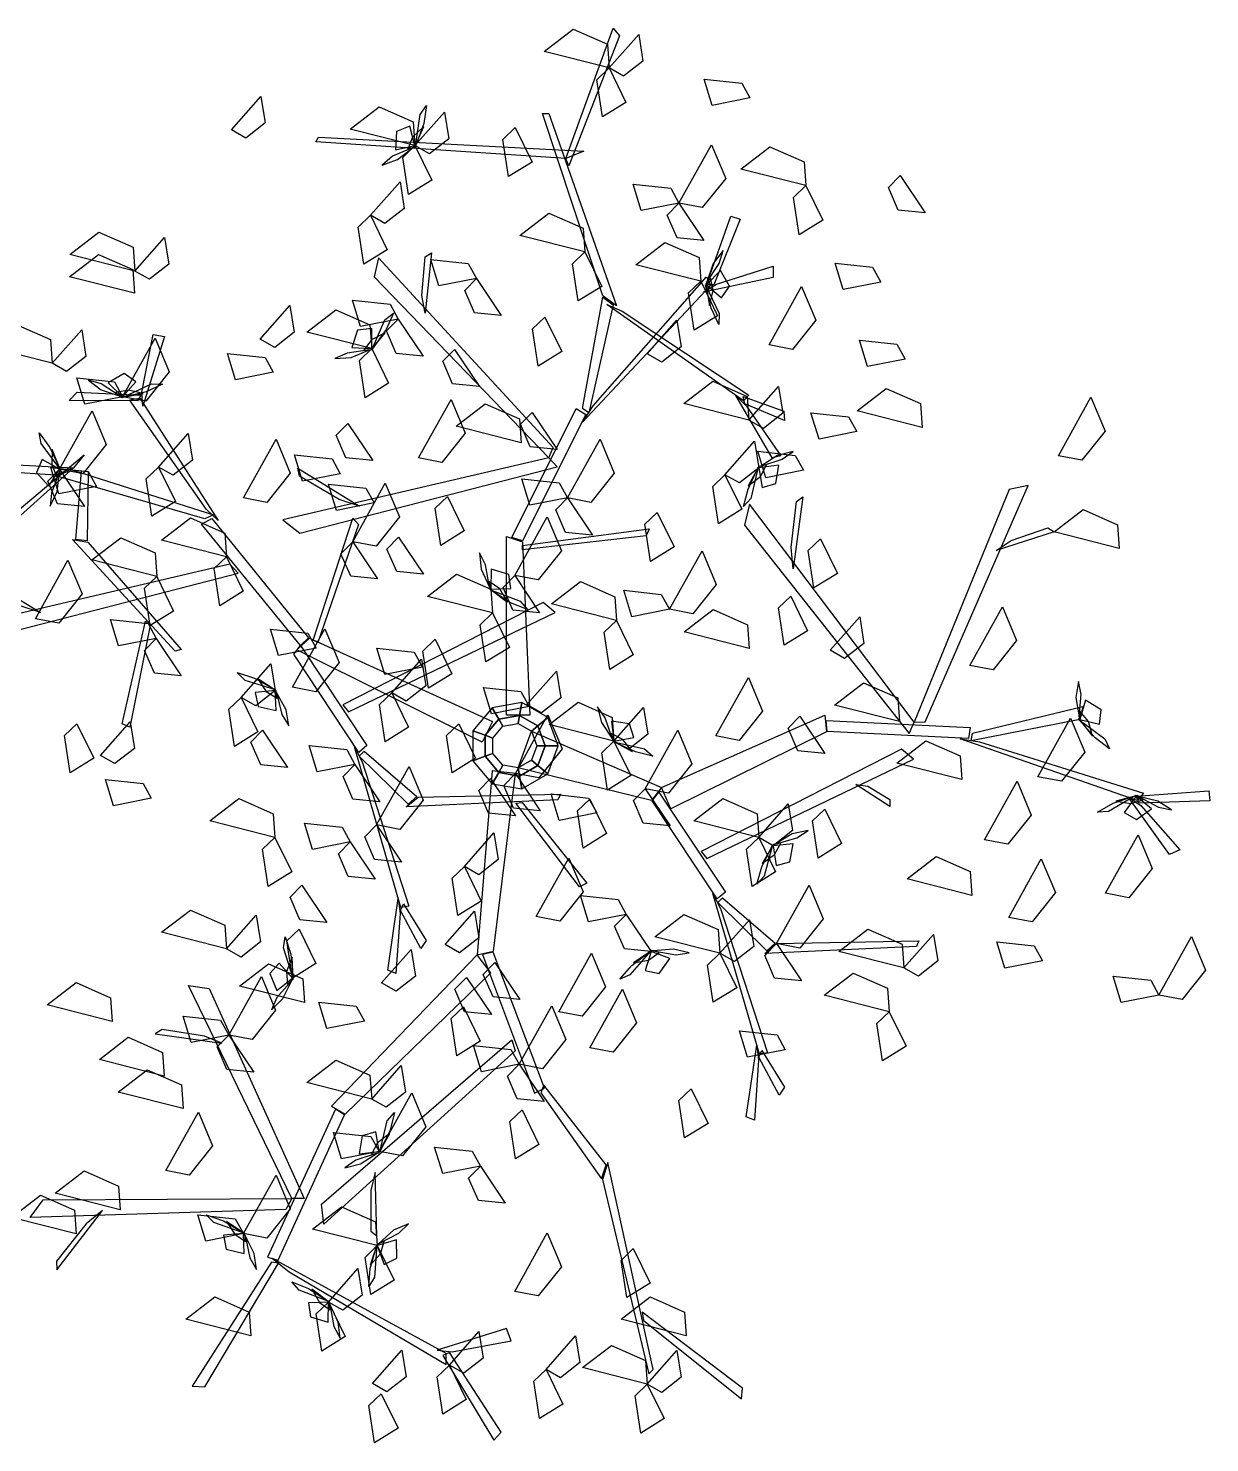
# Model space of a CAD drawing. Extents: x -1763 to 1877, y -723 to 1291.
# Drawn here: x -1369.4 to -1112.2, y 646.3 to 954.4 of the extents above; entities that cross this region are included whole.
import ezdxf

# ---------------------------------------------------------------- set-up
doc = ezdxf.new("R2010")
doc.units = 0
doc.header["$MEASUREMENT"] = 0
doc.layers.get('0').update_dxf_attribs({"linetype": 'CONTINUOUS'})
doc.layers.add('LSTREEDC', color=3, linetype='CONTINUOUS')

# ---------------------------------------------------------------- blocks, each defined once
blk = doc.blocks.new('A3E24E')
at = {"color": 72, "linetype": 'Continuous'}
for points in [[(0.05992, 0.40647, 0.5071), (0.02064, 0.41646, 0.50182), (0.03818, 0.42995, 0.49953), (0.05891, 0.42082, 0.50331)], [(0.05992, 0.40647, 0.5071), (0.07781, 0.42674, 0.49412), (0.0804, 0.41066, 0.49505), (0.06869, 0.40147, 0.50295)], [(0.05992, 0.40647, 0.4809), (0.07009, 0.38559, 0.47556), (0.05592, 0.37682, 0.49456), (0.05249, 0.39935, 0.49164)], [(0.14511, 0.38834, 0.59691), (0.12232, 0.38386, 0.59157), (0.11747, 0.3998, 0.61057), (0.14013, 0.39735, 0.60765)], [(-0.16854, 0.36902, 0.67768), (-0.15066, 0.38929, 0.66471), (-0.14807, 0.37321, 0.66564), (-0.15978, 0.36402, 0.67353)], [(-0.0575, 0.3595, 0.5071), (-0.09679, 0.36948, 0.50182), (-0.07925, 0.38298, 0.49953), (-0.05852, 0.37385, 0.50331)], [(-0.0575, 0.3595, 0.5071), (-0.03962, 0.37976, 0.49412), (-0.03703, 0.36368, 0.49505), (-0.04874, 0.35449, 0.50295)], [(0.00315, 0.37042, 0.53927), (0.01331, 0.34954, 0.53393), (-0.00086, 0.34077, 0.55293), (-0.00429, 0.3633, 0.55001)], [(-0.0575, 0.3595, 0.5071), (-0.04734, 0.33862, 0.50176), (-0.06151, 0.32985, 0.52076), (-0.06494, 0.35237, 0.51784)], [(0.10217, 0.32466, 0.44422), (0.12188, 0.36008, 0.43894), (0.13043, 0.33968, 0.43665), (0.1163, 0.32197, 0.44043)], [(0.17896, 0.33528, 0.59167), (0.13968, 0.34527, 0.58639), (0.15721, 0.35876, 0.58409), (0.17795, 0.34963, 0.58788)], [(-0.08441, 0.31738, 0.62704), (-0.06653, 0.33764, 0.61407), (-0.06394, 0.32156, 0.615), (-0.07565, 0.31237, 0.62289)], [(0.10217, 0.32466, 0.44422), (0.07938, 0.32018, 0.43888), (0.07453, 0.33612, 0.45788), (0.09719, 0.33367, 0.45496)], [(0.17896, 0.33528, 0.61787), (0.18912, 0.3144, 0.61253), (0.17495, 0.30563, 0.63153), (0.17153, 0.32816, 0.62861)], [(0.23597, 0.34136, 0.50259), (0.25099, 0.31889, 0.48962), (0.23478, 0.3205, 0.49054), (0.22889, 0.33417, 0.49844)], [(-0.08441, 0.31738, 0.56417), (-0.07425, 0.2965, 0.55883), (-0.08842, 0.28773, 0.57783), (-0.09185, 0.31025, 0.5749)], [(0.04529, 0.2952, 0.60142), (0.00601, 0.30518, 0.59613), (0.02354, 0.31868, 0.59384), (0.04428, 0.30955, 0.59763)], [(0.10217, 0.32466, 0.44422), (0.11719, 0.30219, 0.43125), (0.10098, 0.30379, 0.43217), (0.09509, 0.31747, 0.44007)], [(-0.22691, 0.28365, 0.5333), (-0.2662, 0.29363, 0.52802), (-0.24866, 0.30713, 0.52572), (-0.22792, 0.298, 0.52951)], [(-0.22691, 0.28365, 0.5333), (-0.20903, 0.30391, 0.52032), (-0.20643, 0.28783, 0.52125), (-0.21815, 0.27864, 0.52915)], [(0.11537, 0.27749, 0.5333), (0.07608, 0.28747, 0.52802), (0.09362, 0.30096, 0.52572), (0.11436, 0.29184, 0.52951)], [(-0.2272, 0.27018, 0.67768), (-0.26649, 0.28017, 0.6724), (-0.24895, 0.29366, 0.67011), (-0.22821, 0.28453, 0.6739)], [(0.04529, 0.2952, 0.5333), (0.05546, 0.27432, 0.52796), (0.04129, 0.26555, 0.54696), (0.03786, 0.28808, 0.54404)], [(-0.02029, 0.27912, 0.6481), (-0.04307, 0.27464, 0.64276), (-0.04792, 0.29058, 0.66176), (-0.02527, 0.28813, 0.65884)], [(0.22429, 0.27696, 0.52879), (0.2015, 0.27248, 0.52345), (0.19665, 0.28842, 0.54245), (0.21931, 0.28597, 0.53953)], [(-0.02029, 0.27912, 0.6481), (-0.00527, 0.25664, 0.63513), (-0.02148, 0.25825, 0.63606), (-0.02737, 0.27193, 0.64395)], [(0.11537, 0.27749, 0.57522), (0.12553, 0.25661, 0.56988), (0.11136, 0.24784, 0.58888), (0.10793, 0.27036, 0.58596)], [(0.15666, 0.23895, 0.58119), (0.17637, 0.27437, 0.57591), (0.18492, 0.25396, 0.57362), (0.17079, 0.23625, 0.5774)], [(-0.06762, 0.25459, 0.44422), (-0.09041, 0.25011, 0.43888), (-0.09526, 0.26605, 0.45788), (-0.0726, 0.2636, 0.45496)], [(-0.15106, 0.24245, 0.60142), (-0.13318, 0.26272, 0.58844), (-0.13059, 0.24663, 0.58937), (-0.1423, 0.23745, 0.59726)], [(-0.08369, 0.23667, 0.60142), (-0.12297, 0.24666, 0.59613), (-0.10543, 0.26015, 0.59384), (-0.0847, 0.25102, 0.59763)], [(-0.27696, 0.22782, 0.5333), (-0.31625, 0.23781, 0.52802), (-0.29871, 0.2513, 0.52572), (-0.27797, 0.24217, 0.52951)], [(-0.06762, 0.25459, 0.44422), (-0.05261, 0.23211, 0.43125), (-0.06882, 0.23372, 0.43217), (-0.0747, 0.24739, 0.44007)], [(0.02108, 0.25577, 0.6742), (0.03124, 0.23489, 0.66886), (0.01707, 0.22612, 0.68786), (0.01364, 0.24865, 0.68494)], [(0.08303, 0.23359, 0.5333), (0.10091, 0.25386, 0.52032), (0.1035, 0.23778, 0.52125), (0.09179, 0.22859, 0.52915)], [(-0.27696, 0.22782, 0.4809), (-0.25908, 0.24809, 0.46792), (-0.25649, 0.232, 0.46885), (-0.2682, 0.22282, 0.47675)], [(-0.23433, 0.20761, 0.41802), (-0.21462, 0.24303, 0.41274), (-0.20607, 0.22263, 0.41045), (-0.2202, 0.20492, 0.41424)], [(0.23892, 0.23037, 0.50259), (0.21613, 0.22589, 0.49725), (0.21128, 0.24183, 0.51625), (0.23394, 0.23938, 0.51333)], [(-0.14322, 0.22237, 0.30745), (-0.166, 0.21789, 0.30211), (-0.17085, 0.23384, 0.32111), (-0.1482, 0.23139, 0.31819)], [(-0.08369, 0.23667, 0.60142), (-0.07352, 0.21579, 0.59608), (-0.08769, 0.20702, 0.61508), (-0.09112, 0.22955, 0.61215)], [(-0.03354, 0.23625, 0.50259), (-0.01852, 0.21377, 0.48962), (-0.03473, 0.21538, 0.49054), (-0.04062, 0.22906, 0.49844)], [(-0.23433, 0.20761, 0.41802), (-0.25712, 0.20313, 0.41268), (-0.26197, 0.21907, 0.43168), (-0.23932, 0.21662, 0.42876)], [(0.14447, 0.19345, 0.67768), (0.10519, 0.20344, 0.6724), (0.12272, 0.21693, 0.67011), (0.14346, 0.2078, 0.6739)], [(-0.05533, 0.17054, 0.6481), (-0.03561, 0.20597, 0.64282), (-0.02706, 0.18556, 0.64053), (-0.04119, 0.16785, 0.64432)], [(0.14447, 0.19345, 0.67768), (0.16236, 0.21372, 0.66471), (0.16495, 0.19764, 0.66564), (0.15324, 0.18845, 0.67353)], [(0.24917, 0.18907, 0.56547), (0.20988, 0.19906, 0.56019), (0.22742, 0.21255, 0.5579), (0.24816, 0.20343, 0.56168)], [(0.33163, 0.17182, 0.63079), (0.35134, 0.20725, 0.62551), (0.35989, 0.18684, 0.62322), (0.34576, 0.16913, 0.627)], [(-0.27245, 0.16372, 0.44422), (-0.25274, 0.19914, 0.43894), (-0.24419, 0.17874, 0.43665), (-0.25832, 0.16102, 0.44043)], [(0.0067, 0.17978, 0.59167), (-0.03259, 0.18977, 0.58639), (-0.01505, 0.20326, 0.58409), (0.00569, 0.19413, 0.58788)], [(0.01343, 0.19813, 0.50259), (0.02845, 0.17566, 0.48962), (0.01224, 0.17727, 0.49054), (0.00636, 0.19094, 0.49844)], [(0.20966, 0.18648, 0.52879), (0.18687, 0.182, 0.52345), (0.18202, 0.19794, 0.54245), (0.20468, 0.19549, 0.53953)], [(-0.09806, 0.19149, 0.37), (-0.08305, 0.16901, 0.35702), (-0.09926, 0.17062, 0.35795), (-0.10514, 0.1843, 0.36585)], [(-0.21257, 0.16507, 0.67768), (-0.19469, 0.18533, 0.66471), (-0.19209, 0.16925, 0.66564), (-0.20381, 0.16006, 0.67353)], [(-0.16118, 0.14639, 0.47042), (-0.14147, 0.18182, 0.46514), (-0.13292, 0.16141, 0.46285), (-0.14705, 0.1437, 0.46663)], [(0.03479, 0.14639, 0.44422), (0.0545, 0.18182, 0.43894), (0.06306, 0.16141, 0.43665), (0.04892, 0.1437, 0.44043)], [(0.13, 0.16044, 0.5333), (0.14788, 0.18071, 0.52032), (0.15047, 0.16462, 0.52125), (0.13876, 0.15544, 0.52915)], [(-0.10266, 0.16102, 0.51234), (-0.12544, 0.15654, 0.507), (-0.13029, 0.17249, 0.526), (-0.10764, 0.17003, 0.52308)], [(0.17745, 0.16309, 0.50259), (0.15467, 0.15861, 0.49725), (0.14982, 0.17456, 0.51625), (0.17247, 0.17211, 0.51333)], [(-0.27245, 0.16372, 0.44422), (-0.25743, 0.14124, 0.43125), (-0.27364, 0.14285, 0.43217), (-0.27953, 0.15653, 0.44007)], [(-0.25014, 0.15337, 0.37), (-0.27293, 0.14889, 0.36466), (-0.27778, 0.16483, 0.38366), (-0.25513, 0.16238, 0.38074)], [(-0.21257, 0.16507, 0.67768), (-0.20241, 0.14419, 0.67234), (-0.21658, 0.13542, 0.69134), (-0.22001, 0.15794, 0.68842)], [(-0.08225, 0.14331, 0.47042), (-0.10504, 0.13883, 0.46508), (-0.10989, 0.15478, 0.48408), (-0.08723, 0.15232, 0.48116)], [(-0.09517, 0.11984, 0.59496), (-0.07546, 0.15526, 0.58967), (-0.06691, 0.13485, 0.58738), (-0.08104, 0.11714, 0.59117)], [(0.03479, 0.14639, 0.52282), (0.01201, 0.14191, 0.51748), (0.00716, 0.15786, 0.53648), (0.02981, 0.1554, 0.53356)], [(0.13, 0.16044, 0.5333), (0.14016, 0.13956, 0.52796), (0.12599, 0.13079, 0.54696), (0.12256, 0.15332, 0.54404)], [(-0.03788, 0.1473, 0.67768), (-0.02772, 0.12642, 0.67234), (-0.04189, 0.11765, 0.69134), (-0.04532, 0.14018, 0.68842)], [(0.03479, 0.14639, 0.44422), (0.04981, 0.12392, 0.43125), (0.0336, 0.12553, 0.43217), (0.02771, 0.1392, 0.44007)], [(0.08903, 0.13762, 0.67768), (0.09919, 0.11674, 0.67234), (0.08502, 0.10797, 0.69134), (0.0816, 0.1305, 0.68842)], [(0.36831, 0.11579, 0.69367), (0.32903, 0.12578, 0.68839), (0.34656, 0.13927, 0.68609), (0.3673, 0.13015, 0.68988)], [(-0.17147, 0.11077, 0.5071), (-0.21076, 0.12076, 0.50182), (-0.19322, 0.13425, 0.49953), (-0.17248, 0.12512, 0.50331)], [(0.00283, 0.09942, 0.53854), (0.02255, 0.13484, 0.53326), (0.0311, 0.11444, 0.53096), (0.01697, 0.09672, 0.53475)], [(-0.21365, 0.09884, 0.57924), (-0.25294, 0.10883, 0.57395), (-0.2354, 0.12232, 0.57166), (-0.21466, 0.11319, 0.57545)], [(-0.09517, 0.11984, 0.61068), (-0.08016, 0.09736, 0.5977), (-0.09636, 0.09897, 0.59863), (-0.10225, 0.11264, 0.60652)], [(-0.06737, 0.12265, 0.26029), (-0.05235, 0.10018, 0.24732), (-0.06856, 0.10179, 0.24825), (-0.07445, 0.11546, 0.25614)], [(0.18782, 0.12159, 0.59167), (0.19798, 0.10071, 0.58633), (0.18381, 0.09194, 0.60533), (0.18038, 0.11447, 0.60241)], [(0.09639, 0.07901, 0.47042), (0.1161, 0.11444, 0.46514), (0.12466, 0.09403, 0.46285), (0.11053, 0.07632, 0.46663)], [(-0.28708, 0.07324, 0.53854), (-0.26737, 0.10866, 0.53326), (-0.25882, 0.08825, 0.53096), (-0.27295, 0.07054, 0.53475)], [(-0.17147, 0.11077, 0.5071), (-0.16131, 0.08989, 0.50176), (-0.17548, 0.08112, 0.52076), (-0.1789, 0.10365, 0.51784)], [(-0.21365, 0.09884, 0.57924), (-0.20349, 0.07796, 0.5739), (-0.21766, 0.06919, 0.5929), (-0.22108, 0.09172, 0.58997)], [(-0.01057, 0.07679, 0.67768), (-0.04986, 0.08678, 0.6724), (-0.03232, 0.10027, 0.67011), (-0.01158, 0.09114, 0.6739)], [(0.00283, 0.09942, 0.36038), (0.01785, 0.07694, 0.34741), (0.00164, 0.07855, 0.34834), (-0.00424, 0.09223, 0.35623)], [(0.06433, 0.07228, 0.60544), (0.02504, 0.08226, 0.60015), (0.04258, 0.09576, 0.59786), (0.06332, 0.08663, 0.60165)], [(0.09639, 0.07901, 0.33419), (0.07361, 0.07453, 0.32885), (0.06876, 0.09048, 0.34785), (0.09141, 0.08802, 0.34492)], [(0.16983, 0.08691, 0.60544), (0.17999, 0.06603, 0.6001), (0.16582, 0.05726, 0.6191), (0.16239, 0.07979, 0.61617)], [(0.14463, 0.05532, 0.5071), (0.10534, 0.06531, 0.50182), (0.12288, 0.0788, 0.49953), (0.14362, 0.06968, 0.50331)], [(0.2781, 0.04502, 0.6481), (0.29781, 0.08045, 0.64282), (0.30636, 0.06004, 0.64053), (0.29223, 0.04233, 0.64432)], [(-0.21393, 0.0613, 0.47042), (-0.23671, 0.05682, 0.46508), (-0.24156, 0.07276, 0.48408), (-0.21891, 0.07031, 0.48116)], [(-0.01057, 0.07679, 0.67768), (-0.00041, 0.05591, 0.67234), (-0.01458, 0.04714, 0.69134), (-0.01801, 0.06967, 0.68842)], [(0.06433, 0.07228, 0.55304), (0.07449, 0.0514, 0.5477), (0.06032, 0.04263, 0.5667), (0.0569, 0.06515, 0.56378)], [(0.19359, 0.05421, 0.59167), (0.21148, 0.07448, 0.57869), (0.21407, 0.0584, 0.57962), (0.20236, 0.04921, 0.58752)], [(-0.21393, 0.0613, 0.52282), (-0.19891, 0.03883, 0.50984), (-0.21512, 0.04044, 0.51077), (-0.22101, 0.05411, 0.51867)], [(-0.11729, 0.05553, 0.41802), (-0.14007, 0.05105, 0.41268), (-0.14492, 0.06699, 0.43168), (-0.12227, 0.06454, 0.42876)], [(-0.13167, 0.03179, 0.2341), (-0.11196, 0.06721, 0.22881), (-0.1034, 0.0468, 0.22652), (-0.11753, 0.02909, 0.23031)], [(-0.04532, 0.06085, 0.32317), (-0.03515, 0.03997, 0.31783), (-0.04932, 0.0312, 0.33683), (-0.05275, 0.05372, 0.33391)], [(-0.05299, 0.04398, 0.47042), (-0.07578, 0.0395, 0.46508), (-0.08063, 0.05544, 0.48408), (-0.05797, 0.05299, 0.48116)], [(-0.16261, 0.02568, 0.4809), (-0.14473, 0.04595, 0.46792), (-0.14214, 0.02986, 0.46885), (-0.15385, 0.02068, 0.47675)], [(-0.0715, 0.0285, 0.32317), (-0.05361, 0.04877, 0.3102), (-0.05102, 0.03269, 0.31113), (-0.06273, 0.0235, 0.31902)], [(0.01022, 0.02135, 0.67768), (0.0281, 0.04161, 0.66471), (0.03069, 0.02553, 0.66564), (0.01898, 0.01634, 0.67353)], [(0.12443, 0.0024, 0.52879), (0.14414, 0.03782, 0.52351), (0.1527, 0.01742, 0.52122), (0.13857, -0.00029, 0.525)], [(0.23549, 0.01105, 0.5071), (0.1962, 0.02103, 0.50182), (0.21374, 0.03453, 0.49953), (0.23448, 0.0254, 0.50331)], [(-0.16261, 0.02568, 0.62761), (-0.15245, 0.0048, 0.62228), (-0.16662, -0.00397, 0.64128), (-0.17005, 0.01856, 0.63835)], [(-0.0715, 0.0285, 0.32317), (-0.06133, 0.00763, 0.31783), (-0.0755, -0.00114, 0.33683), (-0.07893, 0.02138, 0.33391)], [(0.01156, 0.02024, 0.26029), (-0.01123, 0.01576, 0.25496), (-0.01608, 0.0317, 0.27396), (0.00658, 0.02925, 0.27103)], [(0.06287, -0.00076, 0.32317), (0.02359, 0.00923, 0.31789), (0.04112, 0.02272, 0.3156), (0.06186, 0.01359, 0.31939)], [(0.06287, -0.00076, 0.32317), (0.08076, 0.01951, 0.3102), (0.08335, 0.00343, 0.31113), (0.07164, -0.00576, 0.31902)], [(-0.26199, 0.00979, 0.65148), (-0.25183, -0.01108, 0.64615), (-0.266, -0.01985, 0.66515), (-0.26942, 0.00267, 0.66222)], [(-0.2477, -0.00936, 0.60142), (-0.22982, 0.01091, 0.58844), (-0.22723, -0.00517, 0.58937), (-0.23894, -0.01436, 0.59726)], [(-0.03098, 0.00979, 0.67768), (-0.02082, -0.01108, 0.67234), (-0.03499, -0.01985, 0.69134), (-0.03841, 0.00267, 0.68842)], [(0.00324, -0.02036, 0.23406), (0.02295, 0.01506, 0.22878), (0.0315, -0.00535, 0.22649), (0.01737, -0.02306, 0.23028)], [(0.17532, 0.01433, 0.52282), (0.19034, -0.00815, 0.50984), (0.17413, -0.00654, 0.51077), (0.16824, 0.00714, 0.51867)], [(0.31929, -0.02236, 0.6481), (0.339, 0.01307, 0.64282), (0.34756, -0.00734, 0.64053), (0.33343, -0.02505, 0.64432)], [(-0.14963, 0.00586, 0.44422), (-0.13461, -0.01662, 0.43125), (-0.15082, -0.01501, 0.43217), (-0.15671, -0.00133, 0.44007)], [(0.08176, -0.02956, 0.36038), (0.10147, 0.00586, 0.3551), (0.11003, -0.01455, 0.35281), (0.09589, -0.03226, 0.3566)], [(-0.0938, -0.01493, 0.33419), (-0.11659, -0.01941, 0.32885), (-0.12144, -0.00347, 0.34785), (-0.09878, -0.00592, 0.34492)], [(0.06287, -0.00076, 0.32317), (0.07304, -0.02164, 0.31783), (0.05887, -0.03041, 0.33683), (0.05544, -0.00788, 0.33391)], [(0.27322, -0.02399, 0.60142), (0.23394, -0.014, 0.59613), (0.25147, -0.00051, 0.59384), (0.27221, -0.00964, 0.59763)], [(-0.0938, -0.01493, 0.41802), (-0.07879, -0.03741, 0.40505), (-0.095, -0.0358, 0.40598), (-0.10088, -0.02213, 0.41387)], [(-0.08074, -0.05146, 0.37), (-0.06103, -0.01604, 0.36472), (-0.05247, -0.03645, 0.36243), (-0.06661, -0.05416, 0.36621)], [(-0.21701, -0.03534, 0.44422), (-0.23979, -0.03982, 0.43888), (-0.24464, -0.02388, 0.45788), (-0.22199, -0.02633, 0.45496)], [(-0.0118, -0.0234, 0.44422), (0.00322, -0.04588, 0.43125), (-0.01299, -0.04427, 0.43217), (-0.01887, -0.0306, 0.44007)], [(0.00324, -0.02036, 0.20786), (0.01825, -0.04284, 0.19489), (0.00204, -0.04123, 0.19582), (-0.00384, -0.02756, 0.20371)], [(0.28695, -0.06047, 0.6481), (0.30666, -0.02505, 0.64282), (0.31522, -0.04546, 0.64053), (0.30108, -0.06317, 0.64432)], [(0.0525, -0.0442, 0.44422), (0.02972, -0.04868, 0.43888), (0.02487, -0.03273, 0.45788), (0.04752, -0.03519, 0.45496)], [(0.08176, -0.02956, 0.44422), (0.09678, -0.05204, 0.43125), (0.08057, -0.05043, 0.43217), (0.07469, -0.03676, 0.44007)], [(-0.14221, -0.05903, 0.5333), (-0.18149, -0.04904, 0.52802), (-0.16396, -0.03555, 0.52572), (-0.14322, -0.04468, 0.52951)], [(0.04824, -0.0358, 0.29697), (0.05841, -0.05667, 0.29163), (0.04423, -0.06544, 0.31063), (0.04081, -0.04292, 0.30771)], [(0.1504, -0.05903, 0.5071), (0.11112, -0.04904, 0.50182), (0.12865, -0.03555, 0.49953), (0.14939, -0.04468, 0.50331)], [(0.1504, -0.05903, 0.5071), (0.16829, -0.03876, 0.49412), (0.17088, -0.05484, 0.49505), (0.15917, -0.06403, 0.50295)], [(0.19038, -0.04191, 0.73708), (0.20054, -0.06278, 0.73174), (0.18637, -0.07155, 0.75074), (0.18294, -0.04903, 0.74782)], [(-0.09663, -0.06178, 0.60088), (-0.11941, -0.06626, 0.59554), (-0.12426, -0.05031, 0.61454), (-0.10161, -0.05276, 0.61162)], [(-0.14221, -0.05903, 0.4809), (-0.13205, -0.07991, 0.47556), (-0.14622, -0.08868, 0.49456), (-0.14964, -0.06615, 0.49164)], [(-0.08074, -0.05146, 0.37), (-0.06572, -0.07394, 0.35702), (-0.08193, -0.07233, 0.35795), (-0.08782, -0.05865, 0.36585)], [(-0.0276, -0.07661, 0.29697), (-0.00972, -0.05634, 0.284), (-0.00713, -0.07242, 0.28493), (-0.01884, -0.08161, 0.29282)], [(0.1504, -0.05903, 0.5071), (0.16057, -0.07991, 0.50176), (0.14639, -0.08868, 0.52076), (0.14297, -0.06615, 0.51784)], [(0.36011, -0.09282, 0.6481), (0.37982, -0.05739, 0.64282), (0.38837, -0.0778, 0.64053), (0.37424, -0.09551, 0.64432)], [(-0.09663, -0.06178, 0.26029), (-0.08161, -0.08425, 0.24732), (-0.09782, -0.08264, 0.24825), (-0.10371, -0.06897, 0.25614)], [(-0.0276, -0.07661, 0.29697), (-0.01744, -0.09749, 0.29163), (-0.03161, -0.10626, 0.31063), (-0.03504, -0.08373, 0.30771)], [(0.0159, -0.10691, 0.37), (0.03561, -0.07148, 0.36472), (0.04416, -0.09189, 0.36243), (0.03003, -0.1096, 0.36621)], [(0.27938, -0.09407, 0.5857), (0.2401, -0.08408, 0.58041), (0.25763, -0.07059, 0.57812), (0.27837, -0.07972, 0.58191)], [(0.30158, -0.10745, 0.6481), (0.32129, -0.07202, 0.64282), (0.32985, -0.09243, 0.64053), (0.31572, -0.11014, 0.64432)], [(-0.12589, -0.08796, 0.62708), (-0.11087, -0.11043, 0.6141), (-0.12708, -0.10882, 0.61503), (-0.13297, -0.09515, 0.62293)], [(0.07033, -0.10558, 0.65377), (0.04755, -0.11006, 0.64843), (0.0427, -0.09411, 0.66743), (0.06535, -0.09657, 0.66451)], [(0.16119, -0.12329, 0.62757), (0.1809, -0.08787, 0.62229), (0.18946, -0.10827, 0.62), (0.17533, -0.12598, 0.62379)], [(-0.17147, -0.12641, 0.62761), (-0.21076, -0.11642, 0.62233), (-0.19322, -0.10293, 0.62004), (-0.17248, -0.11206, 0.62383)], [(-0.17147, -0.12641, 0.4809), (-0.15358, -0.10614, 0.46792), (-0.15099, -0.12222, 0.46885), (-0.1627, -0.13141, 0.47675)], [(-0.03929, -0.12388, 0.66425), (-0.02141, -0.10361, 0.65128), (-0.01881, -0.11969, 0.65221), (-0.03053, -0.12888, 0.6601)], [(0.07033, -0.10558, 0.62757), (0.08535, -0.12805, 0.6146), (0.06914, -0.12644, 0.61553), (0.06325, -0.11277, 0.62342)], [(0.12692, -0.1291, 0.5071), (0.08763, -0.11912, 0.50182), (0.10517, -0.10562, 0.49953), (0.12591, -0.11475, 0.50331)], [(0.12692, -0.1291, 0.5071), (0.1448, -0.10883, 0.49412), (0.14739, -0.12492, 0.49505), (0.13568, -0.1341, 0.50295)], [(-0.12758, -0.11447, 0.5333), (-0.11742, -0.13535, 0.52796), (-0.13159, -0.14412, 0.54696), (-0.13501, -0.12159, 0.54404)], [(0.23819, -0.13796, 0.5857), (0.1989, -0.12797, 0.58041), (0.21644, -0.11448, 0.57812), (0.23718, -0.12361, 0.58191)], [(0.23819, -0.13796, 0.60142), (0.25607, -0.11769, 0.58844), (0.25866, -0.13377, 0.58937), (0.24695, -0.14296, 0.59726)], [(0.39245, -0.15442, 0.6481), (0.41216, -0.119, 0.64282), (0.42071, -0.1394, 0.64053), (0.40658, -0.15712, 0.64432)], [(-0.07766, -0.14707, 0.32317), (-0.05977, -0.1268, 0.3102), (-0.05718, -0.14288, 0.31113), (-0.06889, -0.15207, 0.31902)], [(0.16119, -0.12329, 0.62757), (0.17621, -0.14576, 0.6146), (0.16, -0.14415, 0.61553), (0.15412, -0.13048, 0.62342)], [(0.32199, -0.13363, 0.6219), (0.2992, -0.13811, 0.61656), (0.29435, -0.12217, 0.63556), (0.31701, -0.12462, 0.63264)], [(-0.12438, -0.15891, 0.60661), (-0.16367, -0.14892, 0.60133), (-0.14613, -0.13543, 0.59904), (-0.12539, -0.14456, 0.60283)], [(-0.0091, -0.13468, 0.41802), (0.00592, -0.15715, 0.40505), (-0.01029, -0.15554, 0.40598), (-0.01618, -0.14187, 0.41387)], [(0.02952, -0.16449, 0.65377), (0.04923, -0.12906, 0.64849), (0.05778, -0.14947, 0.6462), (0.04365, -0.16718, 0.64999)], [(0.12692, -0.1291, 0.5071), (0.13708, -0.14998, 0.50176), (0.12291, -0.15875, 0.52076), (0.11948, -0.13623, 0.51784)], [(-0.17004, -0.17857, 0.47042), (-0.15033, -0.14315, 0.46514), (-0.14177, -0.16355, 0.46285), (-0.1559, -0.18127, 0.46663)], [(-0.02631, -0.1437, 0.62757), (-0.01129, -0.16617, 0.6146), (-0.0275, -0.16456, 0.61553), (-0.03339, -0.15089, 0.62342)], [(0.22933, -0.16453, 0.60142), (0.19004, -0.15454, 0.59613), (0.20758, -0.14105, 0.59384), (0.22832, -0.15018, 0.59763)], [(0.39245, -0.15442, 0.6481), (0.36966, -0.1589, 0.64276), (0.36481, -0.14296, 0.66176), (0.38747, -0.14541, 0.65884)], [(-0.2407, -0.17035, 0.57924), (-0.27999, -0.16036, 0.57395), (-0.26245, -0.14687, 0.57166), (-0.24172, -0.156, 0.57545)], [(0.04824, -0.18622, 0.37), (0.06795, -0.1508, 0.36472), (0.07651, -0.17121, 0.36243), (0.06237, -0.18892, 0.36621)], [(-0.08803, -0.1701, 0.41802), (-0.11081, -0.17458, 0.41268), (-0.11566, -0.15864, 0.43168), (-0.09301, -0.16109, 0.42876)], [(-0.02824, -0.16145, 0.5071), (-0.01808, -0.18232, 0.50176), (-0.03225, -0.19109, 0.52076), (-0.03568, -0.16857, 0.51784)], [(0.00553, -0.19628, 0.47042), (0.02524, -0.16086, 0.46514), (0.03379, -0.18127, 0.46285), (0.01966, -0.19898, 0.46663)], [(-0.17004, -0.17857, 0.47042), (-0.19282, -0.18305, 0.46508), (-0.19767, -0.16711, 0.48408), (-0.17502, -0.16956, 0.48116)], [(0.22933, -0.16453, 0.60142), (0.23949, -0.1854, 0.59608), (0.22532, -0.19417, 0.61508), (0.2219, -0.17165, 0.61215)], [(-0.17004, -0.17857, 0.52282), (-0.15502, -0.20105, 0.50984), (-0.17123, -0.19944, 0.51077), (-0.17711, -0.18576, 0.51867)], [(0.16647, -0.18743, 0.53854), (0.14368, -0.19191, 0.5332), (0.13883, -0.17596, 0.5522), (0.16148, -0.17842, 0.54928)], [(-0.20912, -0.2034, 0.6119), (-0.2484, -0.19342, 0.60661), (-0.23087, -0.17992, 0.60432), (-0.21013, -0.18905, 0.60811)], [(0.00553, -0.19628, 0.41802), (-0.01725, -0.20076, 0.41268), (-0.0221, -0.18482, 0.43168), (0.00055, -0.18727, 0.42876)], [(-0.08369, -0.21728, 0.5071), (-0.12297, -0.20729, 0.50182), (-0.10543, -0.1938, 0.49953), (-0.0847, -0.20292, 0.50331)], [(0.00553, -0.19628, 0.54902), (0.02055, -0.21876, 0.53604), (0.00434, -0.21715, 0.53697), (-0.00155, -0.20347, 0.54487)], [(-0.19765, -0.22305, 0.4809), (-0.23694, -0.21306, 0.47562), (-0.2194, -0.19957, 0.47333), (-0.19866, -0.2087, 0.47711)], [(-0.08369, -0.21728, 0.60142), (-0.0658, -0.19701, 0.58844), (-0.06321, -0.21309, 0.58937), (-0.07492, -0.22228, 0.59726)], [(-0.07917, -0.24903, 0.44422), (-0.05946, -0.21361, 0.43894), (-0.05091, -0.23401, 0.43665), (-0.06504, -0.25173, 0.44043)], [(0.10959, -0.21111, 0.60142), (0.11975, -0.23199, 0.59608), (0.10558, -0.24076, 0.61508), (0.10216, -0.21824, 0.61215)], [(-0.20815, -0.26058, 0.41802), (-0.18844, -0.22516, 0.41274), (-0.17989, -0.24557, 0.41045), (-0.19402, -0.26328, 0.41424)], [(0.00726, -0.22381, 0.5071), (0.01742, -0.24469, 0.50176), (0.00325, -0.25346, 0.52076), (-0.00017, -0.23093, 0.51784)], [(-0.07917, -0.24903, 0.44422), (-0.10196, -0.25351, 0.43888), (-0.10681, -0.23757, 0.45788), (-0.08415, -0.24002, 0.45496)], [(-0.01796, -0.25789, 0.52282), (-0.04074, -0.26237, 0.51748), (-0.04559, -0.24642, 0.53648), (-0.02294, -0.24888, 0.53356)], [(-0.23577, -0.28427, 0.5071), (-0.27505, -0.27428, 0.50182), (-0.25752, -0.26079, 0.49953), (-0.23678, -0.26992, 0.50331)], [(-0.16118, -0.2987, 0.53854), (-0.14147, -0.26328, 0.53326), (-0.13292, -0.28368, 0.53096), (-0.14705, -0.30139, 0.53475)], [(-0.01796, -0.25789, 0.44422), (-0.00294, -0.28036, 0.43125), (-0.01915, -0.27875, 0.43217), (-0.02503, -0.26508, 0.44007)], [(-0.26233, -0.2989, 0.5071), (-0.30162, -0.28891, 0.50182), (-0.28408, -0.27542, 0.49953), (-0.26334, -0.28455, 0.50331)], [(-0.16118, -0.2987, 0.44422), (-0.18397, -0.30318, 0.43888), (-0.18882, -0.28724, 0.45788), (-0.16616, -0.28969, 0.45496)], [(-0.08027, -0.30593, 0.42326), (-0.11956, -0.29594, 0.41798), (-0.10202, -0.28245, 0.41569), (-0.08128, -0.29158, 0.41948)], [(0.00283, -0.33374, 0.53854), (0.02255, -0.29831, 0.53326), (0.0311, -0.31872, 0.53096), (0.01697, -0.33643, 0.53475)], [(-0.08027, -0.30593, 0.60142), (-0.07011, -0.32681, 0.59608), (-0.08428, -0.33557, 0.61508), (-0.08771, -0.31305, 0.61215)], [(0.07456, -0.30776, 0.5071), (0.08472, -0.32864, 0.50176), (0.07055, -0.3374, 0.52076), (0.06712, -0.31488, 0.51784)], [(-0.10987, -0.3401, 0.5333), (-0.09198, -0.31983, 0.52032), (-0.08939, -0.33591, 0.52125), (-0.1011, -0.3451, 0.52915)], [(-0.15684, -0.36051, 0.5071), (-0.19613, -0.35052, 0.50182), (-0.17859, -0.33703, 0.49953), (-0.15785, -0.34615, 0.50331)], [(-0.10987, -0.3401, 0.4809), (-0.0997, -0.36098, 0.47556), (-0.11387, -0.36975, 0.49456), (-0.1173, -0.34722, 0.49164)], [(0.10651, -0.36051, 0.5071), (0.06722, -0.35052, 0.50182), (0.08476, -0.33703, 0.49953), (0.1055, -0.34615, 0.50331)], [(-0.03671, -0.37822, 0.5071), (-0.01883, -0.35795, 0.49412), (-0.01624, -0.37403, 0.49505), (-0.02795, -0.38322, 0.50295)], [(0.02181, -0.38091, 0.5071), (0.03969, -0.36064, 0.49412), (0.04228, -0.37672, 0.49505), (0.03057, -0.38591, 0.50295)], [(0.08303, -0.38977, 0.5071), (0.04374, -0.37978, 0.50182), (0.06128, -0.36629, 0.49953), (0.08201, -0.37542, 0.50331)], [(-0.08326, -0.38947, 0.67768), (-0.06537, -0.3692, 0.66471), (-0.06278, -0.38528, 0.66564), (-0.07449, -0.39447, 0.67353)], [(0.08303, -0.38977, 0.60142), (0.10091, -0.3695, 0.58844), (0.1035, -0.38558, 0.58937), (0.09179, -0.39477, 0.59726)], [(-0.03671, -0.37822, 0.5071), (-0.02655, -0.3991, 0.50176), (-0.04072, -0.40786, 0.52076), (-0.04415, -0.38534, 0.51784)], [(0.02181, -0.38091, 0.5857), (0.03197, -0.40179, 0.58036), (0.0178, -0.41056, 0.59936), (0.01437, -0.38803, 0.59643)], [(0.08303, -0.38977, 0.60142), (0.09319, -0.41065, 0.59608), (0.07902, -0.41942, 0.61508), (0.07559, -0.39689, 0.61215)], [(-0.07791, -0.39554, 0.4809), (-0.06775, -0.41642, 0.47556), (-0.08192, -0.42519, 0.49456), (-0.08535, -0.40266, 0.49164)]]:
    blk.add_3dface(points, dxfattribs=at)
at = {"color": 34, "linetype": 'Continuous'}
for points in [[(0.03368, 0.35179, 0.59948), (0.06246, 0.43049, 0.67818), (0.0663, 0.42597, 0.67366), (0.0356, 0.34727, 0.59496)], [(0.05607, 0.26856, 0.51625), (0.01961, 0.37893, 0.62662), (0.02344, 0.37893, 0.62662), (0.06438, 0.26268, 0.51037)], [(0.03368, 0.35179, 0.59948), (-0.11748, 0.36174, 0.65187), (-0.11576, 0.36471, 0.65359), (0.04458, 0.35619, 0.59954)], [(0.11875, 0.27534, 0.47198), (0.13347, 0.31692, 0.544), (0.13922, 0.315, 0.54067), (0.12323, 0.27534, 0.47198)], [(0.026, 0.17694, 0.40374), (-0.07954, 0.2917, 0.48409), (-0.0821, 0.28017, 0.47602), (0.02344, 0.17065, 0.39934)], [(-0.05332, 0.26875, 0.47065), (-0.0514, 0.29219, 0.49858), (-0.04756, 0.29465, 0.50152), (-0.0514, 0.25806, 0.45791)], [(0.12492, 0.27568, 0.47128), (0.15918, 0.2865, 0.46363), (0.15918, 0.27969, 0.45886), (0.1171, 0.27091, 0.47141)], [(0.05031, 0.20209, 0.42135), (0.11875, 0.28017, 0.47602), (0.12131, 0.27493, 0.47235), (0.04391, 0.19214, 0.41438)], [(0.04391, 0.20037, 0.42041), (0.05607, 0.26788, 0.51683), (0.06246, 0.26311, 0.51001), (0.04775, 0.1978, 0.41674)], [(0.06781, 0.25926, 0.51625), (0.14445, 0.20863, 0.58927), (0.14112, 0.20511, 0.58437), (0.05863, 0.26347, 0.50694)], [(-0.22277, 0.21031, 0.39692), (-0.21579, 0.24517, 0.40618), (-0.20905, 0.24401, 0.40145), (-0.22208, 0.20197, 0.39321)], [(-0.22533, 0.20508, 0.39477), (-0.26656, 0.20532, 0.46847), (-0.26178, 0.2103, 0.46795), (-0.22333, 0.20854, 0.39677)], [(-0.18356, 0.13929, 0.3139), (-0.23022, 0.20562, 0.39871), (-0.22389, 0.20671, 0.39622), (-0.17657, 0.13263, 0.30413)], [(0.14301, 0.20187, 0.58352), (0.16374, 0.17189, 0.57894), (0.15857, 0.17053, 0.57257), (0.13653, 0.20825, 0.58241)], [(0.14095, 0.20771, 0.58411), (0.1655, 0.19894, 0.66444), (0.166, 0.19312, 0.66073), (0.14208, 0.20337, 0.58411)], [(0.00105, 0.12245, 0.36558), (0.04007, 0.20052, 0.42025), (0.04583, 0.19685, 0.41768), (0.00745, 0.12035, 0.36412)], [(-0.27491, 0.16017, 0.38195), (-0.42607, 0.17012, 0.43434), (-0.42435, 0.1731, 0.43605), (-0.26401, 0.16458, 0.38201)], [(-0.26401, 0.16458, 0.38201), (-0.33246, 0.10333, 0.45502), (-0.33502, 0.10744, 0.45012), (-0.25761, 0.17239, 0.3727)], [(-0.18466, 0.13378, 0.31024), (-0.27464, 0.15964, 0.38261), (-0.26504, 0.16343, 0.38074), (-0.17932, 0.13613, 0.30941)], [(-0.25513, 0.16238, 0.38074), (-0.25567, 0.12034, 0.49134), (-0.26261, 0.1213, 0.48353), (-0.25924, 0.16279, 0.37653)], [(0.02344, 0.17065, 0.39934), (-0.13732, 0.13303, 0.45854), (-0.12705, 0.12504, 0.4526), (0.02852, 0.16526, 0.39609)], [(-0.10329, 0.14534, 0.44929), (-0.12741, 0.15955, 0.47273), (-0.12832, 0.16429, 0.4752), (-0.09103, 0.14136, 0.4386)], [(0.16993, 0.11637, 0.63615), (0.17317, 0.14418, 0.65959), (0.17714, 0.14694, 0.66206), (0.17124, 0.10356, 0.62546)], [(0.25111, 0.01091, 0.5906), (0.31339, 0.15384, 0.67096), (0.30181, 0.15152, 0.66288), (0.24433, 0.0107, 0.5862)], [(0.24433, 0.0107, 0.5862), (0.14491, 0.14252, 0.64541), (0.14175, 0.12991, 0.63946), (0.24144, 0.00388, 0.58296)], [(-0.12677, 0.05703, 0.26917), (-0.18658, 0.13056, 0.30945), (-0.18038, 0.13389, 0.30755), (-0.12183, 0.06171, 0.26808)], [(-0.11902, 0.0603, 0.26588), (-0.095, 0.13412, 0.27396), (-0.09164, 0.13029, 0.27065), (-0.11621, 0.0589, 0.26368)], [(-0.25545, 0.11956, 0.49096), (-0.19883, 0.05464, 0.62614), (-0.20251, 0.05358, 0.62614), (-0.26459, 0.12125, 0.48376)], [(-0.00214, 0.01496, 0.25872), (-0.00214, 0.12306, 0.36683), (0.00745, 0.1199, 0.36366), (0.01193, 0.01496, 0.25872)], [(0.00745, 0.11764, 0.3614), (0.08421, 0.12759, 0.37135), (0.08229, 0.12352, 0.36728), (0.00745, 0.11492, 0.35869)], [(0.30301, 0.12057, 0.65751), (0.32522, 0.1283, 0.68545), (0.32903, 0.12578, 0.68839), (0.294, 0.1145, 0.64477)], [(-0.16954, 0.1063, 0.29728), (-0.3303, 0.06868, 0.35649), (-0.32004, 0.06069, 0.35054), (-0.16446, 0.1009, 0.29404)], [(-0.29627, 0.08099, 0.34723), (-0.32039, 0.09519, 0.37067), (-0.32131, 0.09994, 0.37314), (-0.28402, 0.077, 0.33654)], [(-0.09775, 0.01691, 0.32013), (0.0273, 0.07701, 0.42744), (0.02006, 0.08301, 0.41666), (-0.10123, 0.02125, 0.31425)], [(-0.21766, 0.06919, 0.5929), (-0.22993, 0.00775, 0.68929), (-0.2345, 0.00976, 0.68375), (-0.22039, 0.07174, 0.58736)], [(-0.01692, -0.00147, 0.18259), (-0.12893, 0.05453, 0.27029), (-0.12136, 0.06148, 0.26772), (-0.01063, 0.01111, 0.18259)], [(-0.12677, 0.05703, 0.26917), (-0.08652, -0.00344, 0.34218), (-0.09148, -0.00754, 0.33875), (-0.13086, 0.05184, 0.26721)], [(-0.00684, 0.01261, 0.07485), (-0.0108, 0.01947), (-0.02248, 0.00554), (-0.01504, 0.00283, 0.07485)], [(0.00573, 0.01483, 0.07485), (0.00711, 0.02263), (-0.0108, 0.01947), (-0.00684, 0.01261, 0.07485)], [(0.01679, 0.00845, 0.07485), (0.02285, 0.01354), (0.00711, 0.02263), (0.00573, 0.01483, 0.07485)], [(0.27978, 0.004, 0.60727), (0.34644, 0.02018, 0.70369), (0.34466, 0.0124, 0.69688), (0.27898, -0.00055, 0.6036)], [(-0.00434, 0.00829, 0.29942), (-0.00684, 0.01261, 0.07485), (-0.01504, 0.00283, 0.07485), (-0.01035, 0.00113, 0.29942)], [(0.00487, 0.00991, 0.29942), (0.00573, 0.01483, 0.07485), (-0.00684, 0.01261, 0.07485), (-0.00434, 0.00829, 0.29942)], [(0.01296, 0.00524, 0.29942), (0.01679, 0.00845, 0.07485), (0.00573, 0.01483, 0.07485), (0.00487, 0.00991, 0.29942)], [(0.02115, -0.00355, 0.07485), (0.02907, -0.00355), (0.02285, 0.01354), (0.01679, 0.00845, 0.07485)], [(0.09158, -0.02885, 0.44559), (0.19045, 0.01486, 0.55369), (0.19144, 0.00481, 0.55052), (0.09727, -0.04172, 0.44559)], [(0.19118, 0.01169, 0.55244), (0.27837, 0.00757, 0.60711), (0.27734, 0.00082, 0.60455), (0.19185, 0.00499, 0.55098)], [(-0.01504, 0.00283, 0.07485), (-0.02248, 0.00554), (-0.02248, -0.01264), (-0.01504, -0.00993, 0.07485)], [(-0.01035, 0.00113, 0.29942), (-0.01504, 0.00283, 0.07485), (-0.01504, -0.00993, 0.07485), (-0.01035, -0.00822, 0.29942)], [(0.01296, 0.00524, 0.29942), (0.09158, -0.02885, 0.44559), (0.08565, -0.03672, 0.44171), (0.00487, -0.01701, 0.29942)], [(0.01616, -0.00355, 0.29942), (0.02115, -0.00355, 0.07485), (0.01679, 0.00845, 0.07485), (0.01296, 0.00524, 0.29942)], [(0.28394, -0.00115, 0.60822), (0.38303, -0.03218, 0.66288), (0.37927, -0.03664, 0.65922), (0.27225, 0.00067, 0.60124)], [(-0.08953, -0.0133, 0.34365), (-0.06119, -0.10068, 0.41666), (-0.06598, -0.10135, 0.41176), (-0.09409, -0.00429, 0.33434)], [(-0.08825, -0.00687, 0.34229), (-0.05635, -0.03427, 0.4529), (-0.06154, -0.03897, 0.44508), (-0.0912, -0.00976, 0.33808)], [(-0.01035, -0.00822, 0.29942), (-0.01504, -0.00993, 0.07485), (-0.00684, -0.01971, 0.07485), (-0.00434, -0.01538, 0.29942)], [(0.01296, -0.01233, 0.29942), (0.01679, -0.01554, 0.07485), (0.02115, -0.00355, 0.07485), (0.01616, -0.00355, 0.29942)], [(0.01679, -0.01554, 0.07485), (0.02285, -0.02063), (0.02907, -0.00355), (0.02115, -0.00355, 0.07485)], [(0.11905, -0.07178, 0.49518), (0.2441, -0.01168, 0.6025), (0.23686, -0.00568, 0.59172), (0.11558, -0.06744, 0.4893)], [(-0.01504, -0.00993, 0.07485), (-0.02248, -0.01264), (-0.0108, -0.02657), (-0.00684, -0.01971, 0.07485)], [(-0.00434, -0.01538, 0.29942), (-0.00684, -0.01971, 0.07485), (0.00573, -0.02193, 0.07485), (0.00487, -0.01701, 0.29942)], [(0.00487, -0.01701, 0.29942), (0.00573, -0.02193, 0.07485), (0.01679, -0.01554, 0.07485), (0.01296, -0.01233, 0.29942)], [(0.00573, -0.02193, 0.07485), (0.00711, -0.02972), (0.02285, -0.02063), (0.01679, -0.01554, 0.07485)], [(-0.01073, -0.01876, 0.23456), (-0.01987, -0.13004, 0.33898), (-0.01008, -0.12788, 0.33559), (0.00324, -0.02036, 0.23406)], [(-0.00684, -0.01971, 0.07485), (-0.0108, -0.02657), (0.00711, -0.02972), (0.00573, -0.02193, 0.07485)], [(-0.05561, -0.0346, 0.45252), (0.03051, -0.03282, 0.58769), (0.02896, -0.03633, 0.58769), (-0.06277, -0.04052, 0.44532)], [(0.09004, -0.03166, 0.44422), (0.13028, -0.09213, 0.51724), (0.12532, -0.09623, 0.51381), (0.08594, -0.03685, 0.44226)], [(0.2164, -0.0281, 0.58358), (0.22971, -0.03609, 0.61662), (0.22965, -0.04026, 0.6201), (0.20919, -0.02701, 0.5685)], [(0.37861, -0.03414, 0.65884), (0.42259, -0.03078, 0.73086), (0.42316, -0.03682, 0.72754), (0.38042, -0.03823, 0.65884)], [(0.00727, -0.03793, 0.55445), (0.04652, -0.08677, 0.65084), (0.04204, -0.08898, 0.6453), (0.00357, -0.03839, 0.54891)], [(0.38142, -0.03964, 0.65814), (0.40517, -0.0666, 0.65049), (0.39894, -0.06935, 0.64572), (0.37389, -0.03442, 0.65827)], [(0.12727, -0.10199, 0.51871), (0.15562, -0.18937, 0.59172), (0.15082, -0.19004, 0.58682), (0.12271, -0.09298, 0.5094)], [(-0.06652, -0.10506, 0.41092), (-0.06901, -0.14142, 0.40633), (-0.0739, -0.13926, 0.39996), (-0.06761, -0.09603, 0.40981)], [(-0.0645, -0.09921, 0.41151), (-0.05076, -0.12137, 0.49183), (-0.054, -0.12624, 0.48813), (-0.06631, -0.10331, 0.41151)], [(0.12855, -0.09556, 0.51735), (0.16045, -0.12296, 0.62795), (0.15527, -0.12766, 0.62014), (0.1256, -0.09845, 0.51314)], [(-0.01666, -0.12975, 0.33765), (0.01476, -0.21373, 0.38832), (0.02082, -0.21065, 0.38568), (-0.01011, -0.12835, 0.33603)], [(0.16119, -0.12329, 0.62757), (0.24731, -0.12151, 0.76275), (0.24576, -0.12502, 0.76275), (0.15403, -0.12921, 0.62037)], [(-0.01987, -0.13004, 0.33898), (-0.10796, -0.22158, 0.42404), (-0.09982, -0.22637, 0.41927), (-0.01171, -0.14101, 0.33563)], [(-0.13191, -0.2774, 0.44097), (-0.19444, -0.14858, 0.54227), (-0.18198, -0.15041, 0.53549), (-0.12457, -0.27742, 0.43757)], [(-0.18474, -0.17922, 0.52322), (-0.2103, -0.17515, 0.54898), (-0.2147, -0.17779, 0.55075), (-0.17439, -0.18343, 0.51076)], [(0.003, -0.1881, 0.3731), (-0.11255, -0.29291, 0.45327), (-0.11401, -0.28088, 0.44568), (0.00104, -0.18141, 0.369)], [(0.15028, -0.19375, 0.58598), (0.14779, -0.23011, 0.58139), (0.1429, -0.22795, 0.57502), (0.14919, -0.18472, 0.58486)], [(0.15231, -0.1879, 0.58656), (0.16604, -0.21006, 0.66689), (0.1628, -0.21493, 0.66318), (0.15049, -0.192, 0.58656)], [(0.01872, -0.21363, 0.38847), (0.05541, -0.26562, 0.48823), (0.05804, -0.25713, 0.48266), (0.02042, -0.2088, 0.38555)], [(-0.1056, -0.22336, 0.4222), (-0.14661, -0.31303, 0.45195), (-0.14028, -0.31473, 0.44874), (-0.10019, -0.22676, 0.41962)], [(0.05597, -0.26606, 0.4877), (0.08389, -0.38351, 0.59314), (0.08666, -0.38097, 0.59392), (0.05907, -0.25558, 0.48338)], [(-0.08428, -0.27263, 0.43968), (-0.08422, -0.29715, 0.46675), (-0.0806, -0.30014, 0.46947), (-0.08154, -0.26177, 0.42724)], [(-0.13555, -0.28417, 0.44351), (-0.29024, -0.28903, 0.52605), (-0.28233, -0.27828, 0.52089), (-0.13191, -0.2774, 0.44097)], [(-0.25634, -0.29281, 0.51083), (-0.27432, -0.31546, 0.53311), (-0.27411, -0.32068, 0.53459), (-0.24651, -0.28466, 0.5)], [(-0.14426, -0.31598, 0.45121), (-0.19222, -0.39107, 0.52908), (-0.18463, -0.39141, 0.52185), (-0.13994, -0.31648, 0.44722)], [(-0.13366, -0.32177, 0.45043), (-0.03869, -0.37788, 0.49044), (-0.03858, -0.37124, 0.48863), (-0.14365, -0.31367, 0.44561)], [(0.0807, -0.35124, 0.56825), (0.14005, -0.39863, 0.65456), (0.1406, -0.39226, 0.65071), (0.07987, -0.34615, 0.56402)], [(-0.03499, -0.37012, 0.48785), (0.00064, -0.36347, 0.48189), (-0.00223, -0.35616, 0.47913), (-0.04409, -0.36917, 0.48828)], [(-0.04072, -0.37251, 0.48785), (-0.00986, -0.4237, 0.54751), (-0.00545, -0.41875, 0.54555), (-0.03666, -0.37071, 0.4884)]]:
    blk.add_3dface(points, dxfattribs=at)
at = {"color": 210, "linetype": 'Continuous'}
for points in [[(-0.05713, 0.35924, 0.50791), (-0.05436, 0.37837, 0.5018), (-0.0505, 0.38377, 0.51204), (-0.05217, 0.37294, 0.51513)], [(-0.0575, 0.3595, 0.5071), (-0.06066, 0.37119, 0.49628), (-0.06868, 0.36803, 0.49038), (-0.06934, 0.35692, 0.49702)], [(-0.05752, 0.35874, 0.50789), (-0.05218, 0.37098, 0.52085), (-0.05894, 0.36467, 0.53318), (-0.06188, 0.35739, 0.52433)], [(-0.05856, 0.3584, 0.50644), (-0.07111, 0.35303, 0.5038), (-0.07729, 0.34778, 0.51272), (-0.06806, 0.35101, 0.51744)], [(0.11903, 0.27684, 0.47132), (0.12655, 0.28823, 0.46868), (0.12881, 0.29602, 0.4776), (0.12289, 0.28823, 0.48232)], [(0.11875, 0.27534, 0.47198), (0.12783, 0.26732, 0.46116), (0.13278, 0.27438, 0.45526), (0.12721, 0.284, 0.4619)], [(0.1183, 0.27535, 0.47279), (0.12652, 0.25786, 0.46668), (0.12628, 0.25122, 0.47692), (0.1217, 0.26118, 0.48001)], [(0.11835, 0.27598, 0.47277), (0.12063, 0.26282, 0.48573), (0.1228, 0.27181, 0.49806), (0.12124, 0.27951, 0.48921)], [(-0.08339, 0.23632, 0.60222), (-0.07565, 0.25403, 0.59612), (-0.0705, 0.25822, 0.60636), (-0.07497, 0.24822, 0.60945)], [(-0.08369, 0.23667, 0.60142), (-0.08363, 0.24879, 0.5906), (-0.0922, 0.24786, 0.5847), (-0.09578, 0.23733, 0.59134)], [(-0.0839, 0.23594, 0.60221), (-0.07551, 0.24633, 0.61517), (-0.0837, 0.24205, 0.62749), (-0.08847, 0.2358, 0.61864)], [(-0.085, 0.23589, 0.60076), (-0.09852, 0.23404, 0.59812), (-0.10587, 0.23062, 0.60703), (-0.09611, 0.23129, 0.61176)], [(-0.23583, 0.20789, 0.41736), (-0.24723, 0.21541, 0.41473), (-0.25501, 0.21767, 0.42364), (-0.24723, 0.21175, 0.42837)], [(-0.23433, 0.20761, 0.41802), (-0.22631, 0.21669, 0.40721), (-0.23337, 0.22164, 0.4013), (-0.243, 0.21607, 0.40794)], [(-0.23435, 0.20716, 0.41883), (-0.21685, 0.21538, 0.41273), (-0.21022, 0.21514, 0.42296), (-0.22017, 0.21056, 0.42605)], [(-0.23498, 0.2072, 0.41882), (-0.22182, 0.20949, 0.43177), (-0.2308, 0.21166, 0.4441), (-0.23851, 0.2101, 0.43525)], [(-0.272, 0.1638, 0.44503), (-0.28365, 0.17923, 0.43893), (-0.28478, 0.18577, 0.44916), (-0.27825, 0.17697, 0.45225)], [(-0.27192, 0.16317, 0.44502), (-0.27686, 0.17558, 0.45797), (-0.27714, 0.16634, 0.4703), (-0.27403, 0.15912, 0.46145)], [(0.15163, 0.16562, 0.52059), (0.16461, 0.16982, 0.51796), (0.17124, 0.17449, 0.52687), (0.16176, 0.17211, 0.5316)], [(-0.27245, 0.16372, 0.44422), (-0.28298, 0.1697, 0.4334), (-0.28638, 0.16178, 0.4275), (-0.27894, 0.1535, 0.43414)], [(0.15013, 0.16492, 0.52206), (0.14562, 0.14612, 0.51596), (0.14129, 0.14109, 0.52619), (0.14393, 0.15172, 0.52928)], [(0.15056, 0.16538, 0.52205), (0.14412, 0.15368, 0.535), (0.15143, 0.15934, 0.54733), (0.15502, 0.16633, 0.53848)], [(0.15047, 0.16462, 0.52125), (0.15255, 0.15269, 0.51043), (0.16083, 0.15511, 0.50453), (0.16249, 0.16611, 0.51117)], [(-0.27241, 0.1622, 0.44356), (-0.27743, 0.1495, 0.44093), (-0.27804, 0.14142, 0.44984), (-0.27385, 0.15025, 0.45457)], [(-0.01242, 0.09242, 0.67324), (-0.01481, 0.10586, 0.6706), (-0.01853, 0.11306, 0.67951), (-0.01746, 0.10334, 0.68424)], [(-0.01158, 0.09114, 0.6739), (0.00052, 0.09157, 0.66308), (-0.00075, 0.1001, 0.65718), (-0.01142, 0.10325, 0.66382)], [(-0.01232, 0.09133, 0.67469), (-0.0016, 0.08336, 0.68765), (-0.00622, 0.09137, 0.69998), (-0.01265, 0.09588, 0.69113)], [(-0.01192, 0.09084, 0.6747), (0.00609, 0.08382, 0.6686), (0.01048, 0.07884, 0.67884), (0.00031, 0.0829, 0.68193)], [(-0.14182, 0.03019, 0.46966), (-0.16025, 0.03601, 0.46356), (-0.16497, 0.04069, 0.47379), (-0.15455, 0.0373, 0.47689)], [(-0.14139, 0.02973, 0.46965), (-0.15261, 0.03697, 0.48261), (-0.14748, 0.02928, 0.49493), (-0.14076, 0.0252, 0.48608)], [(0.3442, 0.01385, 0.69622), (0.34547, 0.02745, 0.69358), (0.34381, 0.03538, 0.70249), (0.34225, 0.02573, 0.70722)], [(-0.14214, 0.02986, 0.46885), (-0.15419, 0.02864, 0.45804), (-0.15236, 0.02021, 0.45214), (-0.14151, 0.01777, 0.45877)], [(-0.14122, 0.02864, 0.46819), (-0.13795, 0.01539, 0.46556), (-0.13376, 0.00845, 0.47447), (-0.13547, 0.01808, 0.4792)], [(0.06187, 0.00039, 0.32251), (0.0576, 0.01336, 0.31988), (0.05291, 0.01996, 0.32879), (0.05533, 0.01049, 0.33352)], [(0.344, 0.01278, 0.69767), (0.35221, 0.00224, 0.71063), (0.3499, 0.01119, 0.72295), (0.3449, 0.01725, 0.7141)], [(0.34466, 0.0124, 0.69688), (0.35645, 0.00959, 0.68606), (0.35749, 0.01815, 0.68016), (0.34805, 0.02403, 0.6868)], [(0.06287, -0.00076, 0.32317), (0.0748, 0.00138, 0.31235), (0.07234, 0.00964, 0.30645), (0.06133, 0.01125, 0.31309)], [(0.34425, 0.0122, 0.69768), (0.35974, 0.00063, 0.69158), (0.36265, -0.00534, 0.70181), (0.35393, 0.00129, 0.70491)], [(0.06212, -0.00068, 0.32397), (0.07385, -0.00706, 0.33692), (0.06816, 0.00023, 0.34925), (0.06115, 0.00378, 0.3404)], [(0.06258, -0.00111, 0.32398), (0.0814, -0.00552, 0.31788), (0.08645, -0.00982, 0.32811), (0.07581, -0.00724, 0.3312)], [(0.37858, -0.03368, 0.65965), (0.36188, -0.04341, 0.65355), (0.35525, -0.04375, 0.66378), (0.36476, -0.03831, 0.66687)], [(0.37921, -0.03368, 0.65964), (0.36631, -0.0371, 0.67259), (0.37545, -0.03848, 0.68492), (0.38298, -0.03625, 0.67607)], [(0.37861, -0.03414, 0.65884), (0.37141, -0.04388, 0.64802), (0.37888, -0.0482, 0.64212), (0.38798, -0.04181, 0.64876)], [(0.38013, -0.03428, 0.65818), (0.39214, -0.04078, 0.65555), (0.40009, -0.04235, 0.66446), (0.39182, -0.03713, 0.66919)], [(0.16035, -0.06307, 0.50229), (0.17345, -0.05924, 0.49965), (0.18021, -0.05477, 0.50856), (0.17067, -0.05687, 0.51329)], [(0.15883, -0.06373, 0.50375), (0.15379, -0.08239, 0.49765), (0.14931, -0.08729, 0.50789), (0.15226, -0.07674, 0.51098)], [(0.15927, -0.06328, 0.50374), (0.1525, -0.07479, 0.5167), (0.15997, -0.06934, 0.52903), (0.16377, -0.06246, 0.52018)], [(0.15917, -0.06403, 0.50295), (0.1609, -0.07602, 0.49213), (0.16924, -0.07384, 0.48623), (0.17122, -0.06289, 0.49287)], [(-0.13114, -0.14419, 0.54777), (-0.13702, -0.12578, 0.54166), (-0.13592, -0.11923, 0.5519), (-0.13267, -0.12969, 0.55499)], [(0.08517, -0.12763, 0.6154), (0.07251, -0.14223, 0.6093), (0.06634, -0.1447, 0.61954), (0.07359, -0.13648, 0.62263)], [(0.08577, -0.12742, 0.61539), (0.07466, -0.13483, 0.62835), (0.08376, -0.13319, 0.64068), (0.09017, -0.12864, 0.63183)], [(0.08535, -0.12805, 0.6146), (0.08168, -0.1396, 0.60378), (0.09014, -0.14127, 0.59788), (0.09669, -0.13228, 0.60452)], [(0.08683, -0.1277, 0.61394), (0.10029, -0.12996, 0.6113), (0.10833, -0.12888, 0.62021), (0.09881, -0.12662, 0.62494)], [(-0.13159, -0.14412, 0.54696), (-0.13954, -0.13499, 0.53614), (-0.14537, -0.14134, 0.53024), (-0.1411, -0.15161, 0.53688)], [(-0.13127, -0.14481, 0.54775), (-0.13182, -0.13147, 0.56071), (-0.13514, -0.14009, 0.57304), (-0.1346, -0.14793, 0.56419)], [(-0.13206, -0.14557, 0.5463), (-0.14099, -0.15589, 0.54366), (-0.14425, -0.16331, 0.55258), (-0.13737, -0.15637, 0.5573)], [(-0.07883, -0.24932, 0.44503), (-0.07427, -0.23054, 0.43893), (-0.06992, -0.22552, 0.44916), (-0.07259, -0.23615, 0.45225)], [(-0.07917, -0.24903, 0.44422), (-0.08121, -0.23709, 0.4334), (-0.0895, -0.23949, 0.4275), (-0.0912, -0.25048, 0.43414)], [(-0.07926, -0.24979, 0.44502), (-0.07279, -0.2381, 0.45797), (-0.08012, -0.24374, 0.4703), (-0.08373, -0.25072, 0.46145)], [(-0.08033, -0.25002, 0.44356), (-0.09333, -0.25419, 0.44093), (-0.09997, -0.25883, 0.44984), (-0.09048, -0.25648, 0.45457)], [(-0.16086, -0.29838, 0.44503), (-0.17912, -0.29205, 0.43893), (-0.1837, -0.28725, 0.44916), (-0.17338, -0.29092, 0.45225)], [(-0.16118, -0.2987, 0.44422), (-0.17326, -0.29959, 0.4334), (-0.17167, -0.30807, 0.4275), (-0.16089, -0.3108, 0.43414)], [(-0.16044, -0.29886, 0.44502), (-0.17145, -0.2913, 0.45797), (-0.16654, -0.29913, 0.4703), (-0.15993, -0.3034, 0.46145)], [(-0.0793, -0.30475, 0.60076), (-0.06721, -0.29841, 0.59812), (-0.06147, -0.29269, 0.60703), (-0.07041, -0.29664, 0.61176)], [(-0.1603, -0.29994, 0.44356), (-0.1574, -0.31328, 0.44093), (-0.15341, -0.32034, 0.44984), (-0.15484, -0.31067, 0.45457)], [(-0.08066, -0.3057, 0.60222), (-0.08192, -0.32499, 0.59612), (-0.08534, -0.33068, 0.60636), (-0.08454, -0.31975, 0.60945)], [(-0.08032, -0.30517, 0.60221), (-0.08468, -0.31779, 0.61517), (-0.07843, -0.31098, 0.62749), (-0.07607, -0.30348, 0.61864)], [(-0.08027, -0.30593, 0.60142), (-0.0762, -0.31734, 0.5906), (-0.06846, -0.31355, 0.5847), (-0.06868, -0.30243, 0.59134)], [(-0.10953, -0.33979, 0.48171), (-0.12758, -0.33289, 0.4756), (-0.13201, -0.32794, 0.48584), (-0.12181, -0.33194, 0.48893)], [(-0.10913, -0.34028, 0.48169), (-0.1199, -0.33238, 0.49465), (-0.11523, -0.34036, 0.50698), (-0.10877, -0.34483, 0.49813)], [(-0.10987, -0.3401, 0.4809), (-0.12197, -0.34061, 0.47008), (-0.12064, -0.34913, 0.46418), (-0.10996, -0.35221, 0.47082)], [(-0.10903, -0.34137, 0.48024), (-0.10655, -0.3548, 0.4776), (-0.10278, -0.36197, 0.48652), (-0.10391, -0.35226, 0.49124)]]:
    blk.add_3dface(points, dxfattribs=at)

msp = doc.modelspace()

# ---------------------------------------------------------------- block references
at = {"layer": 'LSTREEDC', "xscale": 360, "yscale": 360, "zscale": 180}
msp.add_blockref('A3E24E', (-1264.51, 799.4), dxfattribs=at)

doc.saveas('drawing.dxf')
